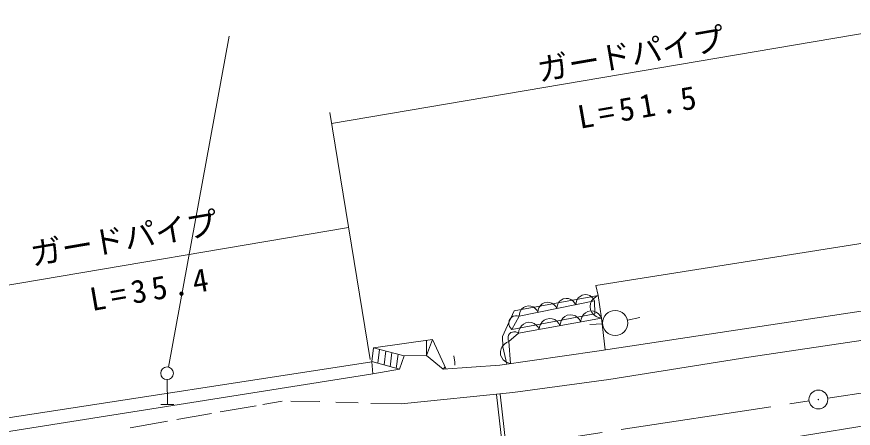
# Model space of a CAD drawing. Units: millimetres, scale not verified. Extents: x 40000 to 680000, y 20000 to 380000.
# Drawn here: x 298484 to 364667, y 285136 to 317731 of the extents above; entities that cross this region are included whole.
import ezdxf
from ezdxf.enums import TextEntityAlignment as Align

# ---------------------------------------------------------------- set-up
doc = ezdxf.new("R2010")
doc.units = ezdxf.units.MM
doc.header["$LTSCALE"] = 1000
doc.linetypes.add('CHAIN', pattern=[18.5, 12, -1.5, 3.5, -1.5])
doc.layers.add('S-BGD', color=7, linetype='Continuous', lineweight=13)
doc.styles.add('ＭＳ ゴシック', font='')
doc.styles.get('ＭＳ ゴシック').set_extended_font_data('MS Gothic')

msp = doc.modelspace()

# ---------------------------------------------------------------- linework, layer by layer
at = {"layer": 'S-BGD'}
for p, q in [((323388, 309273), (402392, 322699)), ((315278, 316195), (310491, 289974)), ((326448, 290593), (323244, 310155)), ((292665, 295599), (324735, 301048)), ((344299, 296432), (366111, 299908)), ((344485, 295648), (344299, 296432)), ((337848, 294448), (344485, 295648)), ((344204, 295222), (338224, 294025)), ((341555, 295287), (341409, 295164)), ((341720, 295378), (341555, 295287)), ((341951, 295425), (341720, 295378)), ((342138, 295404), (341951, 295425)), ((342321, 295347), (342138, 295404)), ((342499, 295212), (342321, 295347)), ((342618, 295084), (342499, 295212)), ((342791, 295270), (342734, 295107)), ((342904, 295464), (342791, 295270)), ((343050, 295586), (342904, 295464)), ((343215, 295677), (343050, 295586)), ((343446, 295724), (343215, 295677)), ((343633, 295703), (343446, 295724)), ((343816, 295646), (343633, 295703)), ((343994, 295511), (343816, 295646)), ((343960, 295221), (343881, 295010)), ((344131, 295422), (343960, 295221)), ((344113, 295383), (343994, 295511)), ((344204, 295222), (344113, 295383)), ((344290, 295553), (344131, 295422)), ((344208, 294211), (344204, 295222)), ((344485, 295648), (344290, 295553)), ((344485, 295648), (344735, 293870)), ((338419, 294566), (338306, 294372)), ((338566, 294689), (338419, 294566)), ((338730, 294780), (338566, 294689)), ((338962, 294826), (338730, 294780)), ((339149, 294805), (338962, 294826)), ((339331, 294748), (339149, 294805)), ((339510, 294613), (339331, 294748)), ((339629, 294485), (339510, 294613)), ((339801, 294672), (339744, 294509)), ((339914, 294865), (339801, 294672)), ((340060, 294988), (339914, 294865)), ((340225, 295079), (340060, 294988)), ((340457, 295125), (340225, 295079)), ((340643, 295104), (340457, 295125)), ((340826, 295048), (340643, 295104)), ((341005, 294912), (340826, 295048)), ((341123, 294785), (341005, 294912)), ((341214, 294624), (341123, 294785)), ((341239, 294808), (341214, 294624)), ((341296, 294971), (341239, 294808)), ((341409, 295164), (341296, 294971)), ((342709, 294923), (342618, 295084)), ((342734, 295107), (342709, 294923)), ((343881, 295010), (343844, 294792)), ((343844, 294792), (343882, 294516)), ((343882, 294516), (343978, 294317)), ((367167, 294704), (344386, 291255)), ((336926, 292403), (337848, 294448)), ((337644, 293927), (337536, 293825)), ((337642, 292972), (344208, 294211)), ((338224, 294025), (337642, 292972)), ((337771, 294008), (337644, 293927)), ((337943, 294046), (337771, 294008)), ((338081, 294053), (337943, 294046)), ((338224, 294025), (338081, 294053)), ((344735, 293870), (338189, 292671)), ((338250, 294209), (338224, 294025)), ((338306, 294372), (338250, 294209)), ((339719, 294325), (339629, 294485)), ((339744, 294509), (339719, 294325)), ((341684, 293857), (341558, 293647)), ((341846, 293988), (341684, 293857)), ((342027, 294084), (341846, 293988)), ((342281, 294131), (342027, 294084)), ((342485, 294105), (342281, 294131)), ((342682, 294039), (342485, 294105)), ((342875, 293889), (342682, 294039)), ((343002, 293747), (342875, 293889)), ((343194, 293947), (343129, 293770)), ((343321, 294156), (343194, 293947)), ((343483, 294287), (343321, 294156)), ((343664, 294384), (343483, 294287)), ((343917, 294431), (343664, 294384)), ((344121, 294404), (343917, 294431)), ((343978, 294317), (344113, 294136)), ((344113, 294136), (344332, 293990)), ((344319, 294339), (344121, 294404)), ((344511, 294188), (344319, 294339)), ((344332, 293990), (344520, 293912)), ((344639, 294047), (344511, 294188)), ((344520, 293912), (344735, 293870)), ((344735, 293870), (344639, 294047)), ((345046, 291355), (344735, 293870)), ((346808, 293688), (347785, 293902)), ((337417, 293516), (337416, 293365)), ((337416, 293365), (337475, 293198)), ((337445, 293662), (337417, 293516)), ((337536, 293825), (337445, 293662)), ((337475, 293198), (337544, 293081)), ((338412, 293257), (338285, 293048)), ((338574, 293388), (338412, 293257)), ((338755, 293485), (338574, 293388)), ((339008, 293531), (338755, 293485)), ((339212, 293505), (339008, 293531)), ((339410, 293440), (339212, 293505)), ((339602, 293289), (339410, 293440)), ((339730, 293148), (339602, 293289)), ((339921, 293348), (339856, 293171)), ((340048, 293557), (339921, 293348)), ((340210, 293688), (340048, 293557)), ((340391, 293785), (340210, 293688)), ((340645, 293831), (340391, 293785)), ((340848, 293805), (340645, 293831)), ((341046, 293740), (340848, 293805)), ((341239, 293589), (341046, 293740)), ((341366, 293447), (341239, 293589)), ((341462, 293270), (341366, 293447)), ((341493, 293471), (341462, 293270)), ((341558, 293647), (341493, 293471)), ((343098, 293570), (343002, 293747)), ((343129, 293770), (343098, 293570)), ((344833, 293417), (343834, 293359)), ((337466, 292605), (337401, 292498)), ((338189, 292671), (337424, 292000)), ((337584, 292709), (337466, 292605)), ((337544, 293081), (337642, 292972)), ((337699, 292759), (337584, 292709)), ((337824, 292787), (337699, 292759)), ((337972, 292768), (337824, 292787)), ((338083, 292734), (337972, 292768)), ((338189, 292671), (338083, 292734)), ((338220, 292871), (338189, 292671)), ((338285, 293048), (338220, 292871)), ((339826, 292971), (339730, 293148)), ((339856, 293171), (339826, 292971)), ((326703, 291514), (331373, 292161)), ((330894, 292094), (330903, 290898)), ((330903, 290898), (331373, 292161)), ((331373, 292161), (330903, 290898)), ((331373, 292161), (332456, 289828)), ((336950, 291574), (336926, 292403)), ((337228, 291920), (337066, 291802)), ((337424, 292000), (337228, 291920)), ((337357, 292378), (337356, 292229)), ((337356, 292229), (337377, 292115)), ((337401, 292498), (337357, 292378)), ((337377, 292115), (337424, 292000)), ((337424, 292000), (337558, 290257)), ((356393, 290781), (368019, 292494)), ((326703, 291514), (326567, 290419)), ((329130, 290885), (326703, 291514)), ((329130, 290885), (326703, 291514)), ((327191, 291388), (327054, 290284)), ((327541, 290149), (327679, 291261)), ((344386, 291255), (336717, 290134)), ((336798, 291418), (336748, 291208)), ((336748, 291208), (336769, 290937)), ((336887, 291617), (336798, 291418)), ((337066, 291802), (336887, 291617)), ((337246, 290211), (336950, 291574)), ((328167, 291135), (328028, 290014)), ((328515, 289879), (328655, 291008)), ((329130, 290885), (328759, 289811)), ((330903, 290898), (329130, 290885)), ((330903, 290898), (329130, 290885)), ((332224, 289811), (330903, 290898)), ((332224, 289811), (330903, 290898)), ((333138, 290368), (333053, 290867)), ((336769, 290937), (336850, 290738)), ((336850, 290738), (336969, 290554)), ((336969, 290554), (337174, 290399)), ((345338, 288992), (356393, 290781)), ((326568, 290408), (297811, 285966)), ((328759, 289811), (326567, 290419)), ((326663, 289445), (326568, 290408)), ((336717, 290134), (332224, 289811)), ((332377, 289997), (332224, 289811)), ((333149, 290358), (333138, 290368)), ((333149, 290132), (333149, 290358)), ((337174, 290399), (337352, 290311)), ((337352, 290311), (337558, 290257)), ((294220, 284322), (326663, 289445)), ((328759, 289811), (326663, 289445)), ((326663, 289445), (328759, 289811)), ((310382, 288990), (310401, 287017)), ((336672, 280683), (388673, 289051)), ((337733, 287979), (345338, 288992)), ((328894, 287083), (337733, 287979)), ((317957, 287017), (319473, 287282)), ((322459, 287251), (320175, 287296)), ((336963, 283168), (336437, 287806)), ((337259, 283221), (336734, 287845)), ((309891, 287012), (310904, 287022)), ((314582, 286427), (317423, 286924)), ((325503, 287159), (323737, 287205)), ((328894, 287083), (326492, 287098)), ((311150, 285828), (313892, 286307)), ((307463, 285184), (310415, 285699))]:
    msp.add_line(p, q, dxfattribs=at)
at = {"layer": 'S-BGD', "linetype": 'CHAIN'}
for p, q in [((362647, 287524), (460181, 302419)), ((291429, 276648), (361165, 287298))]:
    msp.add_line(p, q, dxfattribs=at)
at = {"layer": 'S-BGD'}
for centre, radius in [((345831, 293474), 995), ((310377, 289492), 502), ((361906, 287411), 746), ((361906, 287411), 22.5)]:
    msp.add_circle(centre, radius, dxfattribs=at)

# ---------------------------------------------------------------- texts
at = {"layer": 'S-BGD', "style": 'ＭＳ ゴシック'}
for p in [(339922, 312061), (299828, 297466)]:
    msp.add_text('ガードパイプ', height=1833, rotation=9.8, dxfattribs=at).set_placement(p, align=Align.BOTTOM_LEFT)
at = {"layer": 'S-BGD', "char_height": 1833, "attachment_point": 7, "rotation": 9.9, "style": 'ＭＳ ゴシック'}
for s, insert in [('\\T1.32;L=51.5', (343044, 308823)), ('\\T1.32;L=35.4', (304445, 294389))]:
    msp.add_mtext(s, dxfattribs=dict(at, insert=insert))

doc.saveas('drawing.dxf')
